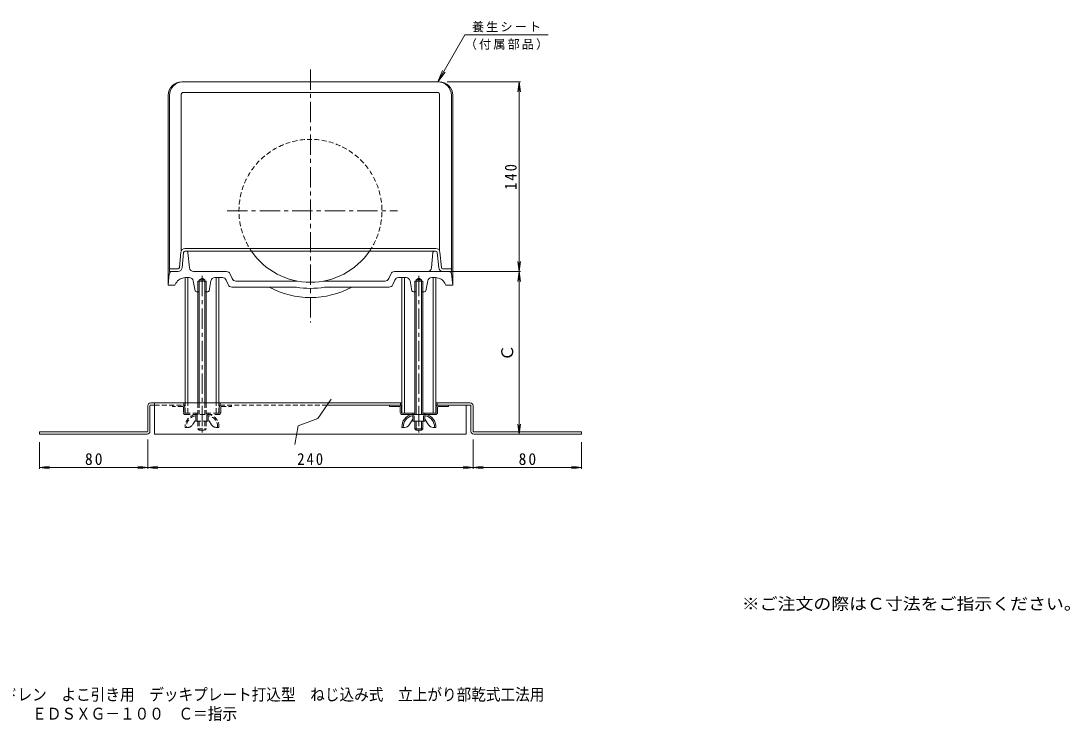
# Model space of a CAD drawing. Units: millimetres, scale not verified. Extents: x -615 to 745, y -582 to 533.
# Drawn here: x -29 to 745, y -582 to -65 of the extents above; entities that cross this region are included whole.
import ezdxf
from ezdxf.enums import TextEntityAlignment as Align

# ---------------------------------------------------------------- set-up
doc = ezdxf.new("R2010")
doc.units = ezdxf.units.MM
doc.header["$LTSCALE"] = 3
doc.linetypes.add('CHAIN1', pattern=[8, 5, -1, 1, -1])
doc.linetypes.add('DASHED1', pattern=[1.8, 1.2, -0.6])
for name, color, linetype, lineweight in [('3-0', 4, 'Continuous', 9), ('3-3', 4, 'Continuous', 9), ('3-4', 7, 'Continuous', 9), ('3-5', 7, 'Continuous', 9), ('3-7', 7, 'Continuous', 9), ('3-A', 2, 'Continuous', 9), ('3-B', 3, 'Continuous', 9), ('3-C', 6, 'Continuous', 9), ('3-D', 7, 'Continuous', 9)]:
    doc.layers.add(name, color=color, linetype=linetype, lineweight=lineweight)
doc.layers.add('F-5_F-5ﾚｲﾔ', color=2, linetype='Continuous')
doc.styles.add('ＭＳ ゴシック', font='')
doc.styles.get('ＭＳ ゴシック').set_extended_font_data('MS Gothic')

msp = doc.modelspace()

# ---------------------------------------------------------------- linework, layer by layer
at = {"layer": '3-0', "linetype": 'CHAIN1'}
for p, q in [((184.91, -100.792), (184.91, -287.429)), ((123.47, -205.11), (249.126, -205.11)), ((104.91, -253.104), (104.91, -368.77)), ((264.91, -253.104), (264.91, -368.77))]:
    msp.add_line(p, q, dxfattribs=at)
at = {"layer": '3-0'}
for p, q in [((89.91, -109.907), (90.91, -109.907)), ((278.91, -109.907), (279.91, -109.907)), ((79.91, -119.907), (79.91, -259.907)), ((289.91, -119.907), (289.91, -259.907)), ((91.32, -235.808), (90.18, -247.206)), ((93.505, -234.907), (92.315, -234.907)), ((94.5, -235.808), (95.64, -247.206)), ((275.32, -235.808), (274.18, -247.206)), ((276.315, -234.907), (277.505, -234.907)), ((278.5, -235.808), (279.64, -247.206)), ((80.73, -251.708), (79.91, -259.907)), ((87.195, -249.907), (80.91, -249.907)), ((95.427, -254.407), (92.659, -254.407)), ((122.932, -249.907), (98.625, -249.907)), ((106.91, -255.907), (104.91, -254.753)), ((114.392, -254.407), (119.964, -254.407)), ((125.689, -251.726), (127.131, -255.089)), ((244.131, -251.726), (242.689, -255.089)), ((288.91, -249.907), (246.888, -249.907)), ((249.855, -254.407), (255.427, -254.407)), ((262.91, -255.907), (264.91, -254.753)), ((274.392, -254.407), (277.161, -254.407)), ((289.09, -251.708), (289.91, -259.907)), ((79.91, -259.907), (84.91, -259.907)), ((85.636, -258.576), (84.91, -259.907)), ((99.755, -264.094), (98.374, -256.846)), ((102.91, -255.907), (106.91, -255.907)), ((106.91, -256.907), (106.91, -255.907)), ((110.065, -264.094), (111.445, -256.846)), ((124.163, -259.589), (122.722, -256.226)), ((126.921, -261.407), (174.509, -261.407)), ((129.888, -256.907), (174.93, -256.907)), ((194.89, -256.907), (239.932, -256.907)), ((195.311, -261.407), (242.899, -261.407)), ((245.656, -259.589), (247.098, -256.226)), ((259.755, -264.094), (258.374, -256.846)), ((266.91, -255.907), (262.91, -255.907)), ((262.91, -256.907), (262.91, -255.907)), ((270.065, -264.094), (271.445, -256.846)), ((284.184, -258.576), (284.91, -259.907)), ((289.91, -259.907), (284.91, -259.907)), ((100.737, -264.907), (102.91, -264.907)), ((109.082, -264.907), (106.91, -264.907)), ((260.737, -264.907), (262.91, -264.907)), ((269.082, -264.907), (266.91, -264.907))]:
    msp.add_line(p, q, dxfattribs=at)
for points in [[(102.91, -256.907), (102.91, -255.907), (104.91, -254.753)], [(266.91, -256.907), (266.91, -255.907), (264.91, -254.753)]]:
    msp.add_lwpolyline(points, dxfattribs=at)
for centre, radius, start, end in [((89.91, -119.907), 10, 90, 180), ((279.91, -119.907), 10, 0, 90), ((92.315, -235.907), 1, 90, 174.29021), ((93.505, -235.907), 1, 5.70979, 90), ((184.91, -205.11), 52.75, 214.39391, 325.60609), ((276.315, -235.907), 1, 90, 174.29021), ((277.505, -235.907), 1, 5.70979, 90), ((87.195, -246.907), 3, 270, 354.28954), ((98.625, -246.907), 3, 185.70993, 270), ((271.195, -246.907), 3, 270, 354.29007), ((282.625, -246.907), 3, 185.71046, 270), ((82.72, -251.907), 2, 90, 174.289), ((92.659, -262.407), 8, 90, 151.38937), ((95.427, -257.407), 3, 10.7838, 90), ((114.392, -257.407), 3, 90, 169.2162), ((119.964, -257.407), 3, 23.19815, 90), ((122.932, -252.907), 3, 23.19754, 90), ((129.888, -253.907), 3, 203.19815, 270), ((239.932, -253.907), 3, 270, 336.80185), ((246.888, -252.907), 3, 90, 156.80246), ((249.855, -257.407), 3, 90, 156.80185), ((255.427, -257.407), 3, 10.7838, 90), ((274.392, -257.407), 3, 90, 169.2162), ((277.161, -262.407), 8, 28.61063, 90), ((287.1, -251.907), 2, 5.711, 90), ((126.921, -258.407), 3, 203.19754, 270), ((184.91, -205.11), 64.013, 241.57765, 298.42235), ((184.91, -205.11), 57.25, 259.53288, 280.46712), ((242.899, -258.407), 3, 270, 336.80246), ((100.737, -263.907), 1, 190.78464, 270), ((109.082, -263.907), 1, 270, 349.21536), ((260.737, -263.907), 1, 190.78323, 270), ((269.082, -263.907), 1, 270, 349.21677)]:
    msp.add_arc(centre, radius, start, end, dxfattribs=at)
at = {"layer": '3-0', "linetype": 'DASHED1'}
msp.add_arc((184.91, -205.11), 52.75, 325.60609, 214.39391, dxfattribs=at)
at = {"layer": '3-3', "linetype": 'DASHED1'}
for p, q in [((83.16, -349.407), (83.16, -348.407)), ((90.66, -349.407), (83.16, -349.407)), ((91.16, -349.907), (91.16, -353.907)), ((92.16, -353.907), (92.16, -349.907)), ((92.66, -354.407), (101.91, -354.407)), ((92.66, -355.407), (117.16, -355.407)), ((100.41, -354.407), (100.41, -355.407)), ((107.91, -354.407), (117.16, -354.407)), ((109.41, -354.407), (109.41, -355.407)), ((117.66, -353.907), (117.66, -349.907)), ((118.66, -353.907), (118.66, -349.907)), ((119.16, -349.407), (126.66, -349.407)), ((126.66, -349.407), (126.66, -348.407))]:
    msp.add_line(p, q, dxfattribs=at)
at = {"layer": '3-3'}
for p, q in [((243.16, -349.407), (243.16, -348.407)), ((250.66, -349.407), (243.16, -349.407)), ((251.16, -353.907), (251.16, -349.907)), ((252.16, -353.907), (252.16, -349.907)), ((261.91, -354.407), (252.66, -354.407)), ((277.16, -355.407), (252.66, -355.407)), ((260.41, -354.407), (260.41, -355.407)), ((277.16, -354.407), (267.91, -354.407)), ((269.41, -354.407), (269.41, -355.407)), ((277.66, -353.907), (277.66, -349.907)), ((278.66, -349.907), (278.66, -353.907)), ((279.16, -349.407), (286.66, -349.407)), ((286.66, -349.407), (286.66, -348.407))]:
    msp.add_line(p, q, dxfattribs=at)
at = {"layer": '3-3', "linetype": 'DASHED1'}
for centre, radius, start, end in [((90.66, -349.907), 1.5, 0, 90), ((90.66, -349.907), 0.5, 0, 90), ((92.66, -353.907), 1.5, 180, 270), ((92.66, -353.907), 0.5, 180, 270), ((117.16, -353.907), 0.5, 270, 0), ((117.16, -353.907), 1.5, 270, 0), ((119.16, -349.907), 1.5, 90, 180), ((119.16, -349.907), 0.5, 90, 180)]:
    msp.add_arc(centre, radius, start, end, dxfattribs=at)
at = {"layer": '3-3'}
for centre, radius, start, end in [((250.66, -349.907), 1.5, 0, 90), ((250.66, -349.907), 0.5, 0, 90), ((252.66, -353.907), 1.5, 180, 270), ((252.66, -353.907), 0.5, 180, 270), ((277.16, -353.907), 0.5, 270, 0), ((277.16, -353.907), 1.5, 270, 0), ((279.16, -349.907), 1.5, 90, 180), ((279.16, -349.907), 0.5, 90, 180)]:
    msp.add_arc(centre, radius, start, end, dxfattribs=at)
at = {"layer": '3-4'}
for p, q in [((339.86, -109.907), (285.91, -109.907)), ((338.96, -109.907), (337.981, -117.343)), ((338.96, -249.907), (338.96, -109.907)), ((338.96, -109.907), (339.939, -117.343)), ((338.96, -249.907), (337.981, -242.472)), ((338.96, -249.907), (339.939, -242.472)), ((339.86, -249.907), (288.61, -249.907)), ((338.96, -249.907), (337.981, -257.343)), ((338.96, -369.907), (338.96, -249.907)), ((338.96, -249.907), (339.939, -257.343)), ((338.96, -369.907), (337.981, -362.471)), ((338.96, -369.907), (339.939, -362.471)), ((-15.09, -395.48), (-15.09, -375.907)), ((64.91, -395.48), (64.91, -373.807)), ((304.91, -395.48), (304.91, -373.807)), ((384.91, -395.48), (384.91, -375.907)), ((-15.09, -394.58), (-7.654, -393.602)), ((-15.09, -394.58), (64.91, -394.58)), ((-15.09, -394.58), (-7.654, -395.559)), ((64.91, -394.58), (57.474, -393.602)), ((64.91, -394.58), (57.474, -395.559)), ((64.91, -394.58), (72.346, -393.602)), ((64.91, -394.58), (304.91, -394.58)), ((64.91, -394.58), (72.346, -395.559)), ((304.91, -394.58), (297.474, -393.602)), ((304.91, -394.58), (297.474, -395.559)), ((304.91, -394.58), (312.346, -393.602)), ((304.91, -394.58), (384.91, -394.58)), ((304.91, -394.58), (312.346, -395.559)), ((384.91, -394.58), (377.474, -393.602)), ((384.91, -394.58), (377.474, -395.559))]:
    msp.add_line(p, q, dxfattribs=at)
at = {"layer": '3-5'}
for p, q in [((298.755, -75.332), (360.255, -75.332)), ((278.91, -109.907), (284.371, -102.753))]:
    msp.add_line(p, q, dxfattribs=at)
msp.add_lwpolyline([(298.755, -75.332), (278.91, -109.907), (282.333, -101.584)], dxfattribs=at)
at = {"layer": '3-7'}
for p, q in [((90.91, -109.907), (278.91, -109.907)), ((80.91, -119.907), (80.91, -249.907)), ((89.6, -118.907), (89.6, -234.631)), ((90.6, -117.908), (279.22, -117.908)), ((280.22, -118.907), (280.22, -234.631)), ((288.91, -119.907), (288.91, -249.907)), ((89.33, -235.609), (88.19, -247.007)), ((92.315, -232.907), (277.505, -232.907)), ((93.505, -234.907), (276.315, -234.907)), ((280.49, -235.609), (281.63, -247.007)), ((87.195, -247.907), (80.91, -247.907)), ((282.625, -247.907), (288.91, -247.907))]:
    msp.add_line(p, q, dxfattribs=at)
for centre, radius, start, end in [((90.91, -119.907), 10, 90, 180), ((278.91, -119.907), 10, 0, 90), ((90.6, -118.907), 1, 90, 180), ((279.22, -118.907), 1, 0, 90), ((92.315, -235.907), 3, 90, 174.29021), ((277.505, -235.907), 3, 5.70979, 90), ((87.195, -246.907), 1, 270, 354.28954), ((282.625, -246.907), 1, 185.71046, 270)]:
    msp.add_arc(centre, radius, start, end, dxfattribs=at)
at = {"layer": '3-A'}
for p, q in [((101.91, -256.907), (107.91, -256.907)), ((101.91, -256.907), (101.91, -346.807)), ((102.91, -256.907), (102.91, -346.807)), ((106.91, -256.907), (106.91, -346.807)), ((107.91, -256.907), (107.91, -346.807)), ((262.91, -256.907), (262.91, -355.407)), ((266.91, -256.907), (266.91, -355.407)), ((267.91, -256.907), (267.91, -355.407)), ((257.806, -363.04), (260.41, -358.907)), ((260.21, -356.407), (259.724, -356.407)), ((260.41, -360.407), (260.41, -356.607)), ((269.41, -360.407), (260.41, -360.407)), ((261.41, -356.607), (261.41, -360.407)), ((261.91, -360.407), (261.91, -365.907)), ((262.91, -360.407), (262.91, -366.907)), ((266.91, -360.407), (266.91, -366.907)), ((267.91, -360.407), (267.91, -365.907)), ((268.41, -356.607), (268.41, -360.407)), ((269.41, -360.407), (269.41, -356.607)), ((272.014, -363.04), (269.41, -358.907)), ((269.61, -356.407), (270.095, -356.407)), ((254.422, -364.907), (252.41, -364.907)), ((267.91, -365.907), (261.91, -365.907)), ((275.398, -364.907), (277.41, -364.907))]:
    msp.add_line(p, q, dxfattribs=at)
at = {"layer": '3-A', "linetype": 'DASHED1'}
for p, q in [((101.91, -346.807), (101.91, -355.407)), ((102.91, -346.807), (102.91, -355.407)), ((106.91, -346.807), (106.91, -355.407)), ((107.91, -346.807), (107.91, -355.407)), ((97.806, -363.04), (100.41, -358.907)), ((100.21, -356.407), (99.724, -356.407)), ((100.41, -360.407), (100.41, -356.607)), ((100.41, -360.407), (109.41, -360.407)), ((101.41, -356.607), (101.41, -360.407)), ((101.91, -360.407), (101.91, -365.907)), ((102.91, -360.407), (102.91, -366.907)), ((106.91, -360.407), (106.91, -366.907)), ((107.91, -360.407), (107.91, -365.907)), ((108.41, -356.607), (108.41, -360.407)), ((109.41, -360.407), (109.41, -356.607)), ((112.014, -363.04), (109.41, -358.907)), ((109.61, -356.407), (110.095, -356.407)), ((94.422, -364.907), (92.41, -364.907)), ((101.91, -365.907), (107.91, -365.907)), ((115.398, -364.907), (117.41, -364.907))]:
    msp.add_line(p, q, dxfattribs=at)
at = {"layer": '3-A'}
for points in [[(267.91, -256.907), (261.91, -256.907), (261.91, -355.407)], [(267.91, -365.907), (266.91, -366.907), (262.91, -366.907), (261.91, -365.907)]]:
    msp.add_lwpolyline(points, dxfattribs=at)
at = {"layer": '3-A', "linetype": 'DASHED1'}
msp.add_lwpolyline([(101.91, -365.907), (102.91, -366.907), (106.91, -366.907), (107.91, -365.907)], dxfattribs=at)
for centre, radius, start, end in [((101.646, -364.429), 9.248, 102.71823, 182.96507), ((100.21, -356.607), 1.2, 0, 90), ((109.61, -356.607), 1.2, 90, 180), ((108.174, -364.429), 9.248, 357.03493, 77.28177), ((101.646, -364.429), 8.248, 103.47058, 182.96507), ((94.422, -360.907), 4, 270, 327.78351), ((100.21, -356.607), 0.2, 0, 90), ((109.61, -356.607), 0.2, 90, 180), ((108.174, -364.429), 8.248, 357.03493, 76.52942), ((115.398, -360.907), 4, 212.21649, 270)]:
    msp.add_arc(centre, radius, start, end, dxfattribs=at)
at = {"layer": '3-A'}
for centre, radius, start, end in [((261.646, -364.429), 9.248, 102.71823, 182.96507), ((260.21, -356.607), 1.2, 0, 90), ((269.61, -356.607), 1.2, 90, 180), ((268.174, -364.429), 9.248, 357.03493, 77.28177), ((261.646, -364.429), 8.248, 103.47058, 182.96507), ((254.422, -360.907), 4, 270, 327.78351), ((260.21, -356.607), 0.2, 0, 90), ((269.61, -356.607), 0.2, 90, 180), ((268.174, -364.429), 8.248, 357.03493, 76.52942), ((275.398, -360.907), 4, 212.21649, 270)]:
    msp.add_arc(centre, radius, start, end, dxfattribs=at)
at = {"layer": '3-B'}
for p, q in [((67.01, -346.807), (252.41, -346.807)), ((69.91, -369.907), (69.91, -346.807)), ((251.41, -346.807), (251.41, -348.407)), ((302.81, -346.807), (277.41, -346.807)), ((278.41, -346.807), (278.41, -348.407)), ((64.91, -367.807), (64.91, -348.907)), ((66.51, -348.907), (66.51, -367.807)), ((67.01, -348.407), (69.91, -348.407)), ((252.41, -348.407), (197.211, -348.407)), ((302.81, -348.407), (277.41, -348.407)), ((299.91, -369.907), (299.91, -348.407)), ((303.31, -348.907), (303.31, -367.807)), ((304.91, -367.807), (304.91, -348.907)), ((69.91, -369.907), (299.91, -369.907))]:
    msp.add_line(p, q, dxfattribs=at)
at = {"layer": '3-B', "linetype": 'DASHED1'}
for p, q in [((91.41, -346.807), (91.41, -348.407)), ((118.41, -346.807), (118.41, -348.407)), ((69.91, -348.407), (92.41, -348.407)), ((197.211, -348.407), (117.41, -348.407))]:
    msp.add_line(p, q, dxfattribs=at)
at = {"layer": '3-B'}
for points in [[(64.41, -368.307), (-15.09, -368.307), (-15.09, -369.907), (64.41, -369.907)], [(305.41, -368.307), (384.91, -368.307), (384.91, -369.907), (305.41, -369.907)]]:
    msp.add_lwpolyline(points, dxfattribs=at)
for centre, radius, start, end in [((67.01, -348.907), 2.1, 90, 180), ((302.81, -348.907), 2.1, 0, 90), ((67.01, -348.907), 0.5, 90, 180), ((302.81, -348.907), 0.5, 0, 90), ((64.41, -367.807), 0.5, 270, 0), ((64.41, -367.807), 2.1, 270, 0), ((305.41, -367.807), 2.1, 180, 270), ((305.41, -367.807), 0.5, 180, 270)]:
    msp.add_arc(centre, radius, start, end, dxfattribs=at)
at = {"layer": '3-C'}
for p, q in [((92.41, -346.807), (92.41, -254.407)), ((94.41, -346.807), (94.41, -254.407)), ((115.41, -346.807), (115.41, -254.407)), ((117.41, -346.807), (117.41, -254.407)), ((252.41, -354.407), (252.41, -254.407)), ((254.41, -354.407), (254.41, -254.407)), ((275.41, -354.407), (275.41, -254.407)), ((277.41, -354.407), (277.41, -254.407))]:
    msp.add_line(p, q, dxfattribs=at)
at = {"layer": '3-C', "linetype": 'DASHED1'}
for p, q in [((92.41, -354.407), (92.41, -346.807)), ((94.41, -354.407), (94.41, -346.807)), ((115.41, -354.407), (115.41, -346.807)), ((117.41, -354.407), (117.41, -346.807))]:
    msp.add_line(p, q, dxfattribs=at)
at = {"layer": '3-D'}
msp.add_lwpolyline([(200.168, -344.114), (190.359, -358.353), (175.803, -363.733), (173.272, -377.655)], dxfattribs=at)

# ---------------------------------------------------------------- texts
at = {"layer": '3-4', "color": 2, "style": 'ＭＳ ゴシック'}
msp.add_text('Ｃ', height=8.798, rotation=90, dxfattribs=at).set_placement((337.16, -315.907), align=Align.BOTTOM_LEFT)
at = {"layer": '3-4', "color": 2, "insert": (337.16, -189.657), "char_height": 8.798, "attachment_point": 7, "rotation": 90, "style": 'ＭＳ ゴシック'}
msp.add_mtext('\\T1.27;\\W0.9;140', dxfattribs=at)
at = {"layer": '3-4', "color": 2, "char_height": 8.798, "attachment_point": 7, "style": 'ＭＳ ゴシック'}
for s, insert in [('\\T1.27;\\W0.95;80', (18.535, -392.78)), ('\\T1.27;\\W0.9;240', (175.16, -392.78)), ('\\T1.27;\\W0.95;80', (338.535, -392.78))]:
    msp.add_mtext(s, dxfattribs=dict(at, insert=insert))
at = {"layer": '3-5', "char_height": 6.598, "attachment_point": 7, "style": 'ＭＳ ゴシック'}
for s, insert in [('\\T1.17;養生シート', (304.005, -73.332)), ('\\T1.17;（付属部品）', (298.755, -86.332))]:
    msp.add_mtext(s, dxfattribs=dict(at, insert=insert))
at = {"layer": 'F-5_F-5ﾚｲﾔ', "style": 'ＭＳ ゴシック'}
for s, width, p in [('※ご注文の際はＣ寸法をご指示ください。', 1.1, (503.196, -502.104)), ('ステンレス鋳鋼製ルーフドレン\u3000よこ引き用\u3000デッキプレート打込型\u3000ねじ込み式\u3000立上がり部乾式工法用', 0.9, (-160.862, -569.067)), ('モルタル・塗膜防水用\u3000\u3000\u3000ＥＤＳＸＧ－１００\u3000Ｃ＝指示', 0.9, (-160.862, -583.194))]:
    msp.add_text(s, height=8.798, dxfattribs=dict(at, width=width)).set_placement(p, align=Align.BOTTOM_LEFT)

doc.saveas('drawing.dxf')
